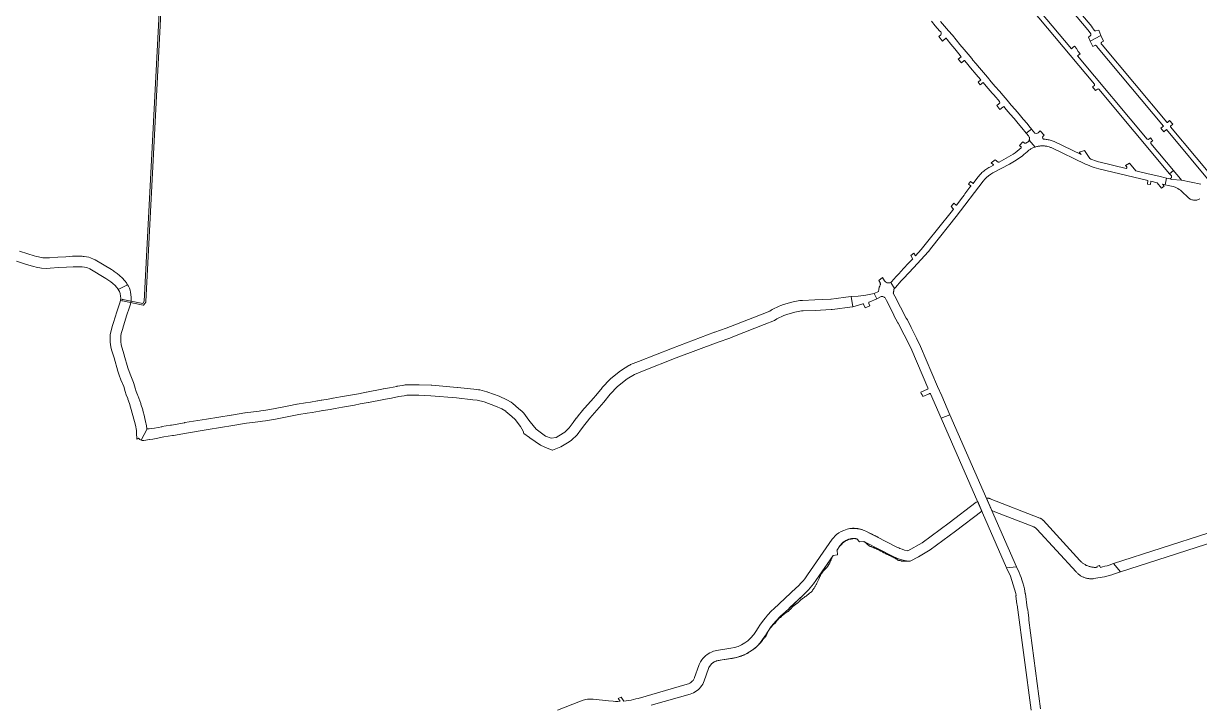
# Model space of a CAD drawing. Header units: inches. Extents: x 704148 to 723432, y 7075344 to 7101810.
# Drawn here: x 715544 to 718345, y 7096989 to 7098610 of the extents above; entities that cross this region are included whole.
import ezdxf

# ---------------------------------------------------------------- set-up
doc = ezdxf.new("R2010")
doc.units = ezdxf.units.IN
doc.header["$MEASUREMENT"] = 0
doc.layers.add('gisdb.gisadmin', color=7, linetype='Continuous', lineweight=9, true_color=0xccf5fc)

msp = doc.modelspace()

# ---------------------------------------------------------------- linework, layer by layer
at = {"layer": 'gisdb.gisadmin'}
for points in [[(715903.1511, 7099262.7058), (715835.3379, 7097946.9136), (715835.3041, 7097946.6364), (715835.2082, 7097946.3012), (715835.0556, 7097945.9877), (715835.0181, 7097945.9276), (715830.6066, 7097939.1299), (715830.4393, 7097938.9077), (715830.1887, 7097938.6653), (715829.8997, 7097938.4702), (715829.5813, 7097938.3281), (715829.243, 7097938.2434), (715828.8952, 7097938.2188), (715828.5358, 7097938.2575), (715779.6113, 7097948.3846), (715779.3015, 7097948.4755), (715778.9879, 7097948.6281), (715778.7057, 7097948.8327), (715778.4632, 7097949.0834), (715778.268, 7097949.3723), (715778.126, 7097949.6908), (715778.0414, 7097950.029), (715778.0168, 7097950.3768), (715778.0529, 7097950.7237), (715778.1488, 7097951.0589), (715778.3014, 7097951.3724), (715778.5061, 7097951.6547), (715778.7567, 7097951.8971), (715779.0457, 7097952.0922), (715779.3641, 7097952.2343), (715779.7024, 7097952.319), (715780.0502, 7097952.3436), (715780.4097, 7097952.3049), (715827.995, 7097942.455), (715831.3701, 7097947.6556), (715899.157, 7099262.9363)], [(717913.9478, 7098810.0205), (718087.9488, 7098602.3217), (718088.0541, 7098602.1808), (718093.8025, 7098594.2506), (718093.9015, 7098594.1098), (718094.584, 7098593.109), (718094.642, 7098593.1152), (718095.7201, 7098592.6184), (718096.868, 7098592.3162), (718097.9111, 7098592.2189), (718104.5649, 7098593.5743), (718109.7076, 7098581.5149), (718084.3902, 7098567.9726), (718080.0562, 7098577.1324), (718084.0617, 7098580.2037), (718085.2866, 7098581.2004), (718085.9364, 7098582.3249), (718086.0727, 7098583.3578), (718085.6856, 7098584.707), (718085.6777, 7098584.8702), (718084.036, 7098587.2776), (718078.3898, 7098595.0668), (717904.6602, 7098802.4206)], [(717859.8061, 7098764.5097), (718040.1394, 7098549.1032), (718044.1266, 7098553.4155), (718046.8629, 7098555.8336), (718047.6992, 7098555.1255), (718051.7792, 7098549.8195), (718056.0158, 7098543.3289), (718060.416, 7098537.0875), (718053.9908, 7098532.5578), (718220.2876, 7098333.9177), (718223.0623, 7098333.6333), (718227.8553, 7098337.4265), (718230.9535, 7098333.6399), (718232.2307, 7098332.079), (718233.4973, 7098330.531), (718228.8802, 7098326.84), (718228.5841, 7098324.0076), (718282.8418, 7098259.1973), (718273.6424, 7098251.4921), (718104.6213, 7098453.3862), (718103.2746, 7098454.1144), (718101.8197, 7098453.6489), (718097.1482, 7098449.8184), (718089.9483, 7098458.4408), (718094.5465, 7098462.3146), (718094.9703, 7098463.7708), (718094.7914, 7098465.1279), (717850.311, 7098757.1576)], [(717727.67, 7098614.73), (717737.72, 7098603.14), (717746.86, 7098592.61), (717756.13, 7098581.93), (717765.17, 7098570.53), (717774.18, 7098559.53), (717783.79, 7098547.81), (717793.41, 7098536.55), (717802.41, 7098526.01), (717805.06, 7098522.75), (717811.8, 7098514.46), (717820.6, 7098504.06), (717830.1, 7098492.84), (717839.57, 7098481.66), (717848.82, 7098470.73), (717858.3, 7098459.62), (717868.08, 7098448.73), (717877.3, 7098437.78), (717886.65, 7098426.66), (717896.36, 7098415.28), (717905.64, 7098404.41), (717915.08, 7098393.33), (717924.67, 7098382.09), (717933.97, 7098371.17), (717940.936, 7098362.7396), (717942.96, 7098360.29), (717944.8256, 7098358.0308), (717931.8385, 7098348.6298), (717921.7117, 7098360.8866), (717912.4936, 7098371.7105), (717902.9082, 7098382.945), (717893.4661, 7098394.0275), (717884.1914, 7098404.8913), (717878.4523, 7098411.6175), (717876.01, 7098410.31), (717869.518, 7098405.175), (717862.0621, 7098414.43), (717866.76, 7098418.3), (717868.45, 7098419.89), (717868.84, 7098420.83), (717868.87, 7098421.75), (717868.66, 7098423.03), (717868.4283, 7098423.4696), (717865.0573, 7098427.4788), (717859.4124, 7098434.1828), (717854.8255, 7098439.5429), (717850.8526, 7098443.9667), (717846.1287, 7098449.2344), (717836.6067, 7098460.3939), (717829.3875, 7098468.9242), (717829.05, 7098468.78), (717822.5036, 7098463.5342), (717817.2951, 7098469.9995), (717823.75, 7098475.24), (717823.7231, 7098475.6136), (717817.8912, 7098482.4986), (717808.3891, 7098493.721), (717804.345, 7098498.5004), (717799.3851, 7098504.3669), (717790.117, 7098515.767), (717785.0563, 7098521.6936), (717784.52, 7098521.87), (717777.6313, 7098515.6513), (717770.0188, 7098524.3822), (717777.4095, 7098530.6464), (717771.4175, 7098537.665), (717761.8075, 7098549.385), (717752.6333, 7098560.5886), (717743.814, 7098571.7103), (717741.3126, 7098574.5922), (717740.5, 7098574.49), (717732.6895, 7098567.6726), (717723.8552, 7098578.5499), (717728.42, 7098582.51), (717729.29, 7098584.67), (717729.4, 7098586.32), (717729.14, 7098587.9), (717728.3604, 7098589.5142), (717725.6369, 7098592.6519), (717715.4778, 7098604.3689), (717706.3714, 7098615.0848)], [(718379.9418, 7098220.2891), (718265.8047, 7098356.7595), (718259.5782, 7098351.6851), (718252.7278, 7098359.9378), (718258.8719, 7098365.0488), (718103.2592, 7098551.1105), (718102.4434, 7098552.1058), (718099.1151, 7098556.6417), (718097.9471, 7098557.6651), (718096.6856, 7098557.9732), (718095.2594, 7098557.6469), (718090.4382, 7098555.1903), (718084.3902, 7098567.9726), (718109.7076, 7098581.5149), (718115.6883, 7098567.4906), (718112.5142, 7098565.8029), (718111.4539, 7098565.1852), (718111.0335, 7098564.7686), (718110.4394, 7098563.75), (718110.2438, 7098562.8855), (718110.447, 7098561.379), (718112.5034, 7098558.7621), (718266.5661, 7098374.5539), (718266.9504, 7098374.2005), (718267.5795, 7098373.906), (718268.105, 7098373.837), (718273.5018, 7098378.6194), (718280.9942, 7098369.8593), (718275.4149, 7098364.9774), (718275.4003, 7098364.6291), (718275.4464, 7098364.2835), (718275.5518, 7098363.9512), (718275.7132, 7098363.6422), (718397.9363, 7098217.4784)], [(718345.4744, 7098191.7018), (718343.7094, 7098190.7474), (718341.8679, 7098189.9505), (718339.964, 7098189.3172), (718338.0122, 7098188.8521), (718336.0272, 7098188.559), (718334.0243, 7098188.44), (718332.0185, 7098188.496), (718330.0254, 7098188.7266), (718328.0598, 7098189.13), (718326.137, 7098189.7032), (718324.2714, 7098190.4418), (718322.4772, 7098191.3402), (718320.7682, 7098192.3916), (718319.1574, 7098193.5879), (718317.7756, 7098194.8063), (718317.6569, 7098194.92), (718302.355, 7098209.6346), (718299.5373, 7098212.1765), (718296.5087, 7098214.4632), (718293.2923, 7098216.4772), (718289.9126, 7098218.2031), (718286.3954, 7098219.628), (718282.0294, 7098220.9256), (718269.9035, 7098223.8483), (718262.5573, 7098225.6189), (718265.8941, 7098241.2729), (718273.6526, 7098239.4029), (718278.7092, 7098238.1434), (718301.9648, 7098236.3833), (718348.0906, 7098226.698)], [(715534.3266, 7098067.1777), (715553.6807, 7098061.1795), (715554.003, 7098061.0772), (715569.2908, 7098056.1116), (715574.3995, 7098054.618), (715579.2206, 7098053.4479), (715589.5538, 7098051.6465), (715599.2474, 7098051.1363), (715605.7303, 7098051.2972), (715625.4722, 7098052.7524), (715625.5845, 7098052.7417), (715625.7116, 7098052.7688), (715644.4416, 7098053.9688), (715644.5276, 7098053.9742), (715660.3676, 7098054.9342), (715661.7292, 7098054.9795), (715664.6642, 7098054.9972), (715683.2792, 7098055.1095), (715685.7902, 7098054.7072), (715688.1852, 7098054.6536), (715699.2255, 7098052.5146), (715703.6117, 7098051.2397), (715710.6867, 7098048.4602), (715712.6377, 7098047.3006), (715714.5793, 7098046.5249), (715752.9171, 7098023.1019), (715757.8739, 7098020.0735), (715759.7741, 7098018.7893), (715766.5941, 7098013.7093), (715767.2459, 7098013.2069), (715771.7859, 7098009.5869), (715772.9391, 7098008.6089), (715778.4191, 7098003.6689), (715780.1129, 7098001.9887), (715783.6129, 7097998.1687), (715785.14, 7097996.3332), (715788.76, 7097991.5332), (715790.1758, 7097989.4444), (715791.6973, 7097986.9356), (715769.4279, 7097975.4447), (715768.8, 7097976.48), (715765.18, 7097981.28), (715761.68, 7097985.1), (715756.2, 7097990.04), (715751.66, 7097993.66), (715744.84, 7097998.74), (715739.8832, 7098001.7684), (715701.5453, 7098025.1915), (715694.4703, 7098027.971), (715683.43, 7098030.11), (715664.815, 7098029.9977), (715661.88, 7098029.98), (715646.04, 7098029.02), (715627.31, 7098027.82), (715606.96, 7098026.32), (715598.9, 7098026.12), (715586.74, 7098026.76), (715574.12, 7098028.96), (715567.94, 7098030.46), (715561.92, 7098032.22), (715546.28, 7098037.3), (715526.92, 7098043.3)], [(716815.8039, 7096973.1209), (716870.137, 7096994.8636), (716876.4495, 7096997.0149), (716882.9517, 7096998.4965), (716887.3571, 7096999.104), (716891.7941, 7096999.4036), (716898.4618, 7096999.2729), (716900.6768, 7096999.0748), (716936.9256, 7096995.1959), (716948.1147, 7096994.3389), (716953.7236, 7096994.1637), (716959.3352, 7096994.1578), (716964.9445, 7096994.321), (716959.7104, 7097001.1763), (716967.1097, 7097004.4501), (716973.3779, 7096994.8859), (716979.2104, 7096995.5027), (716985.0206, 7096996.3029), (716990.8026, 7096997.2858), (716996.5508, 7096998.4505), (717002.2595, 7096999.7957), (717007.9229, 7097001.3201), (717124.7191, 7097034.7403), (717127.241, 7097035.6035), (717130.4417, 7097037.1456), (717133.4033, 7097039.1081), (717136.6861, 7097042.0963), (717138.3953, 7097044.1417), (717140.3331, 7097047.1196), (717141.8485, 7097050.333), (717142.1579, 7097051.1663), (717152.2618, 7097079.8671), (717152.9114, 7097081.6151), (717155.2171, 7097086.7097), (717156.1016, 7097088.3514), (717159.0881, 7097093.0793), (717161.3445, 7097096.0482), (717163.8008, 7097098.8539), (717167.8341, 7097102.7276), (717172.2469, 7097106.1625), (717178.6387, 7097109.9967), (717182.0181, 7097111.5733), (717187.2711, 7097113.491), (717190.8714, 7097114.4624), (717194.5302, 7097115.1825), (717228.5883, 7097120.6695), (717237.29, 7097122.5373), (717245.7523, 7097125.2933), (717253.885, 7097128.9083), (717261.601, 7097133.3434), (717268.818, 7097138.5513), (717275.4588, 7097144.4764), (717283.2954, 7097153.3818), (717285.0569, 7097155.7702), (717288.3279, 7097160.7221), (717293.5671, 7097169.6224), (717297.5167, 7097175.8329), (717306.0449, 7097187.8281), (717310.6134, 7097193.5986), (717315.3777, 7097199.2084), (717325.4711, 7097209.92), (717330.7882, 7097215.0091), (717384.3932, 7097264.5765), (717388.646, 7097268.6355), (717396.7566, 7097277.1463), (717400.6063, 7097281.5895), (717404.3137, 7097286.1522), (717411.287, 7097295.6173), (717469.8829, 7097380.5844), (717472.604, 7097384.0064), (717477.1082, 7097388.7707), (717480.3721, 7097391.6794), (717485.6217, 7097395.6073), (717491.246, 7097398.9766), (717497.186, 7097401.7518), (717505.4886, 7097404.4785), (717511.9174, 7097405.7654), (717518.4443, 7097406.3868), (717525.0004, 7097406.3361), (717531.5169, 7097405.6138), (717540.0253, 7097403.6204), (717546.1844, 7097401.3729), (717550.1484, 7097399.5288), (717625.6669, 7097361.201), (717628.3351, 7097359.9041), (717631.0465, 7097358.6999), (717636.5855, 7097356.5752), (717642.2577, 7097354.837), (717648.0362, 7097353.4935), (717649.9614, 7097353.1837), (717684.348, 7097371.7602), (717748.2124, 7097419.9467), (717813.1286, 7097468.9267), (717816.4642, 7097470.4015), (717826.4784, 7097447.4946), (717825.88, 7097447.23), (717763.27, 7097399.99), (717703.5208, 7097354.9085), (717675.6555, 7097338.6175), (717655.5162, 7097328.3599), (717651.3893, 7097328.6781), (717641.9135, 7097330.2484), (717632.6107, 7097332.6385), (717623.5515, 7097335.8303), (717614.805, 7097339.7996), (717544.9311, 7097375.2626), (717535.0805, 7097374.1875), (717528.48, 7097381.4), (717529.644, 7097381.55), (717526.2127, 7097382.135), (717522.7434, 7097382.4187), (717519.2627, 7097382.399), (717515.7969, 7097382.076), (717512.3724, 7097381.4522), (717509.0153, 7097380.5322), (717505.7512, 7097379.3232), (717502.6049, 7097377.8343), (717499.6003, 7097376.0768), (717496.7603, 7097374.0642), (717494.1066, 7097371.8117), (717491.6592, 7097369.3365), (717489.4369, 7097366.6574), (717488.374, 7097365.1876), (717480.6953, 7097354.0444), (717481.3791, 7097354.1681), (717482.1302, 7097343.7288), (717472.4196, 7097341.7101), (717431.0493, 7097281.9992), (717425.3069, 7097274.0681), (717413.5889, 7097259.9742), (717400.6871, 7097246.9553), (717368.5295, 7097217.2117), (717366.5357, 7097214.8314), (717351.8514, 7097201.2531), (717349.111, 7097199.2558), (717347.0822, 7097197.3879), (717335.4208, 7097185.6207), (717324.8295, 7097172.8819), (717315.3886, 7097159.2685), (717310.7227, 7097151.4626), (717309.4179, 7097149.2184), (717304.1378, 7097141.1949), (717298.1786, 7097133.6621), (717291.5855, 7097126.6773), (717284.4087, 7097120.2938), (717276.7028, 7097114.5601), (717268.5266, 7097109.5198), (717259.9421, 7097105.2112), (717251.0149, 7097101.6673), (717241.8127, 7097098.9149), (717232.4056, 7097096.975), (717198.3476, 7097091.488), (717195.7929, 7097090.9612), (717193.2938, 7097090.2137), (717190.8694, 7097089.2513), (717188.5382, 7097088.0812), (717186.3177, 7097086.7124), (717182.276, 7097083.4217), (717180.4855, 7097081.5249), (717177.4332, 7097077.3002), (717176.1947, 7097075.0046), (717175.1609, 7097072.6097), (717164.7961, 7097043.1967), (717163.2962, 7097039.4302), (717161.3438, 7097035.5198), (717159.0581, 7097031.7945), (717156.4563, 7097028.2826), (717153.5584, 7097025.0107), (717150.3864, 7097022.0039), (717146.9643, 7097019.2851), (717143.3184, 7097016.8748), (717139.4762, 7097014.7914), (717135.4671, 7097013.0508), (717131.3215, 7097011.6663), (717038.7655, 7096985.176)], [(718425.3605, 7097389.7355), (718156.9145, 7097302.623), (718140.1792, 7097322.4243), (718367.2762, 7097396.1188)], [(717943.9105, 7096973.553), (717910.7737, 7097224.4107), (717909.946, 7097225.6955), (717907.3346, 7097245.465), (717907.7407, 7097246.7342), (717906.9902, 7097251.0319), (717894.2473, 7097292.4766), (717885.3762, 7097312.7688), (717909.1709, 7097314.4974), (717914.86, 7097301.4968), (717917.7263, 7097294.6216), (717919.8441, 7097289.0542), (717921.6052, 7097283.9744), (717924.039, 7097276.3215), (717926.1356, 7097268.666), (717927.5912, 7097262.5713), (717928.7716, 7097256.8932), (717929.7449, 7097251.4833), (717929.9447, 7097250.357), (717929.9897, 7097250.0516), (717934.4017, 7097217.3514), (717934.4077, 7097217.3512), (717935.0225, 7097214.4736), (717935.4491, 7097212.4771), (717936.3287, 7097205.8186), (717938.0682, 7097192.6493), (717938.3573, 7097187.4514), (717938.3514, 7097187.4507), (717938.3616, 7097187.3735), (717966.2167, 7096976.4996)]]:
    msp.add_lwpolyline(points, dxfattribs=at)
for points in [[(717931.8385, 7098348.6298), (717944.8256, 7098358.0308), (717952.4587, 7098348.2587), (717957.3898, 7098347.6589), (717960.5731, 7098349.2988), (717965.4169, 7098353.77), (717974.9182, 7098343.4814), (717972.1716, 7098340.9636), (717971.9249, 7098340.7168), (717971.3262, 7098339.8613), (717971.0595, 7098339.2171), (717970.8784, 7098337.8398), (717971.1794, 7098336.4836), (717971.5014, 7098335.8652), (717971.926, 7098335.3121), (717972.7261, 7098334.6411), (717973.3446, 7098334.3192), (717974.6355, 7098334.0222), (717977.0599, 7098333.8348), (717979.4763, 7098333.5633), (717981.8819, 7098333.2081), (717984.2737, 7098332.7697), (717986.6489, 7098332.2486), (717989.0045, 7098331.6453), (717991.3377, 7098330.9606), (717993.6459, 7098330.1954), (717995.926, 7098329.3506), (717998.1755, 7098328.4271), (718063.0777, 7098297.419), (718058.4241, 7098303.1149), (718070.5236, 7098307.4197), (718083.8609, 7098288.3613), (718084.1263, 7098288.0152), (718084.6051, 7098287.5246), (718085.4562, 7098286.8987), (718086.0062, 7098286.6245), (718090.3884, 7098284.8516), (718094.8265, 7098283.2236), (718099.3157, 7098281.7424), (718103.8511, 7098280.4095), (718108.428, 7098279.2264), (718170.4155, 7098264.2858), (718170.8182, 7098264.6194), (718171.1568, 7098265.0178), (718171.4212, 7098265.4691), (718171.6031, 7098265.9593), (718171.7102, 7098266.7351), (718171.6679, 7098267.2563), (718171.5358, 7098267.7623), (718171.0145, 7098268.6752), (718168.4824, 7098271.7121), (718178.3661, 7098276.6889), (718193.3819, 7098258.7503), (718222.3989, 7098251.7564), (718248.0013, 7098245.5855), (718265.8941, 7098241.2729), (718262.5573, 7098225.6189), (718256.956, 7098226.969), (718260.8084, 7098222.3326), (718254.4598, 7098217.6718), (718243.7167, 7098230.16), (718228.5573, 7098233.8138), (718228.0569, 7098226.0576), (718221.1855, 7098226.9318), (718221.4099, 7098235.5365), (718104.6789, 7098263.6719), (718099.2865, 7098265.0715), (718093.9462, 7098266.6582), (718088.6644, 7098268.4301), (718083.4476, 7098270.385), (718078.3021, 7098272.5206), (718073.2342, 7098274.8343), (717991.5763, 7098313.8477), (717989.8485, 7098314.5464), (717988.0977, 7098315.1851), (717986.3259, 7098315.7631), (717982.7279, 7098316.7343), (717980.9059, 7098317.1263), (717979.0715, 7098317.4552), (717977.2268, 7098317.7208), (717975.3741, 7098317.9226), (717973.5155, 7098318.0604), (717971.6533, 7098318.134), (717969.7896, 7098318.1435), (717967.9268, 7098318.0886), (717966.0669, 7098317.9697), (717964.2122, 7098317.7866), (717962.365, 7098317.5398), (717960.5273, 7098317.2294), (717958.7015, 7098316.8559), (717956.8896, 7098316.4196), (717955.0938, 7098315.9212), (717953.3162, 7098315.3611), (717939.119, 7098331.8747), (717939.385, 7098332.7055), (717939.5777, 7098333.5564), (717939.7171, 7098334.8699), (717939.7033, 7098336.1639), (717939.4083, 7098337.8819), (717939.1497, 7098338.7151), (717938.4201, 7098340.2981), (717937.5074, 7098341.6323), (717932.9122, 7098347.3039)], [(717609.139, 7097992.5082), (717609.2373, 7097992.5612), (717610.5094, 7097993.4793), (717611.0806, 7097994.018), (717611.368, 7097994.328), (717622.0466, 7098006.403), (717622.3925, 7098006.794), (717628.3086, 7098013.4838), (717639.8902, 7098026.2111), (717651.8283, 7098038.6045), (717661.6116, 7098048.7133), (717661.5791, 7098048.9167), (717661.4789, 7098049.2171), (717661.3983, 7098049.3685), (717657.0474, 7098056.5223), (717664.5563, 7098062.6326), (717668.5077, 7098056.1357), (717681.8612, 7098071.2648), (717694.6928, 7098086.839), (717752.9067, 7098159.9929), (717758.7571, 7098167.3805), (717758.6549, 7098167.7175), (717758.5795, 7098167.8703), (717758.309, 7098168.2128), (717752.936, 7098173.2826), (717759.9636, 7098181.513), (717764.7792, 7098176.9692), (717765.934, 7098176.5422), (717781.2269, 7098196.4393), (717784.4434, 7098200.6791), (717785.7663, 7098203.4177), (717797.8639, 7098219.3642), (717800.3689, 7098221.6712), (717800.4507, 7098221.779), (717800.336, 7098221.9645), (717800.2055, 7098222.1393), (717799.8335, 7098222.5081), (717794.2868, 7098226.9576), (717799.1849, 7098233.2797), (717804.5627, 7098228.9657), (717804.9251, 7098228.7237), (717805.1207, 7098228.6273), (717805.5388, 7098228.486), (717817.0589, 7098243.6712), (717818.8251, 7098245.9208), (717820.665, 7098248.1106), (717822.5765, 7098250.2381), (717824.5576, 7098252.3011), (717826.606, 7098254.2972), (717828.7194, 7098256.2242), (717830.8957, 7098258.0801), (717833.1323, 7098259.8628), (717835.4268, 7098261.5702), (717837.7767, 7098263.2006), (717840.1795, 7098264.7522), (717842.6323, 7098266.2232), (717845.1326, 7098267.612), (717854.0669, 7098272.3823), (717854.0924, 7098272.5107), (717854.1093, 7098272.7716), (717854.0495, 7098273.1586), (717853.4854, 7098273.9557), (717848.7492, 7098277.3616), (717857.7849, 7098284.9369), (717865.2088, 7098279.5983), (717865.5085, 7098279.4202), (717866.0044, 7098279.257), (717866.5257, 7098279.2276), (717867.0368, 7098279.3342), (717867.3184, 7098279.4578), (717884.5585, 7098288.6629), (717889.978, 7098291.6689), (717895.2986, 7098294.8467), (717900.5149, 7098298.1929), (717905.6215, 7098301.7042), (717910.6132, 7098305.377), (717915.485, 7098309.2076), (717920.2318, 7098313.1919), (717920.269, 7098313.8881), (717920.2011, 7098314.4814), (717920.0977, 7098314.9182), (717919.8371, 7098315.5649), (717919.6656, 7098315.8688), (717919.2465, 7098316.4261), (717918.657, 7098316.9632), (717915.613, 7098319.2252), (717924.0884, 7098327.4237), (717926.3298, 7098325.7582), (717927.2946, 7098325.1642), (717927.8122, 7098324.9325), (717928.6559, 7098324.6694), (717929.4578, 7098324.5187), (717930.0234, 7098324.478), (717930.5904, 7098324.4868), (717931.2624, 7098324.5618), (717934.6985, 7098326.6545), (717935.4364, 7098327.1199), (717936.1309, 7098327.6479), (717936.6043, 7098328.0777), (717937.369, 7098328.8749), (717937.9032, 7098329.5646), (717938.3752, 7098330.2982), (717938.7815, 7098331.0702), (717938.9894, 7098331.5659), (717939.119, 7098331.8747), (717953.3162, 7098315.3611), (717951.559, 7098314.7402), (717949.8243, 7098314.059), (717948.1141, 7098313.3184), (717946.4304, 7098312.5193), (717944.7753, 7098311.6627), (717943.1507, 7098310.7495), (717941.5585, 7098309.7809), (717940.0006, 7098308.7579), (717938.479, 7098307.6819), (717936.9953, 7098306.5541), (717935.5514, 7098305.3758), (717934.149, 7098304.1484), (717926.4537, 7098297.6593), (717922.7305, 7098294.5198), (717907.8485, 7098283.8655), (717892.0945, 7098274.5488), (717852.6687, 7098253.4979), (717847.3973, 7098250.3805), (717842.4177, 7098246.8155), (717837.7678, 7098242.8301), (717833.4829, 7098238.4546), (717829.8059, 7098234.0008), (717765.4263, 7098150.0301), (717707.2125, 7098076.8762), (717698.9556, 7098066.7257), (717663.193, 7098027.342), (717640.2941, 7098002.8843), (717634.244, 7097996.0432), (717620.2435, 7097980.2119), (717618.4256, 7097978.1563)], [(718273.6424, 7098251.4921), (718282.8418, 7098259.1973), (718286.1187, 7098255.2831), (718295.5103, 7098244.065), (718301.9264, 7098236.4033), (718278.7092, 7098238.1434), (718273.6526, 7098239.4029), (718273.785, 7098239.4198), (718274.2138, 7098239.4998), (718274.634, 7098239.6168), (718275.0424, 7098239.77), (718275.4359, 7098239.9582), (718275.8115, 7098240.18), (718276.1663, 7098240.4337), (718276.4977, 7098240.7174), (718276.8031, 7098241.0288), (718277.0802, 7098241.3657), (718277.3268, 7098241.7255), (718277.7216, 7098242.5025), (718277.9755, 7098243.3362), (718278.0808, 7098244.2014), (718278.0342, 7098245.0717), (718277.9542, 7098245.5005), (718277.684, 7098246.3291), (718276.9275, 7098247.5636), (718276.8429, 7098247.6691)], [(715769.4279, 7097975.4447), (715791.6973, 7097986.9356), (715793.5358, 7097983.9044), (715795.8201, 7097979.0145), (715797.5401, 7097973.9745), (715798.6053, 7097969.5956), (715799.4453, 7097963.9756), (715799.5996, 7097962.7303), (715800.1196, 7097957.4503), (715800.193, 7097953.4678), (715799.913, 7097948.9078), (715799.3283, 7097944.8556), (715798.4483, 7097941.0156), (715797.8108, 7097938.7355), (715795.4441, 7097931.5943), (715790.1503, 7097915.1416), (715782.1413, 7097889.521), (715782.098, 7097889.3837), (715779.1896, 7097880.2646), (715776.7041, 7097870.8565), (715775.3578, 7097865.392), (715775.1866, 7097859.0838), (715775.3263, 7097851.8979), (715776.4426, 7097843.9), (715777.7042, 7097838.2082), (715783.3831, 7097820.3601), (715783.6125, 7097819.5974), (715792.3681, 7097788.7069), (715795.1745, 7097780.1973), (715798.9973, 7097769.7629), (715805.4208, 7097754.2379), (715806.2153, 7097752.0293), (715809.8169, 7097740.3194), (715812.2025, 7097732.9803), (715815.3461, 7097724.6038), (715815.372, 7097724.5344), (715815.8171, 7097723.3377), (715823.0521, 7097703.951), (715823.5245, 7097702.5621), (715827.7645, 7097688.7821), (715827.7536, 7097688.7788), (715828.1014, 7097687.5996), (715831.8014, 7097673.2196), (715832.0312, 7097672.2462), (715835.2312, 7097657.3662), (715835.5586, 7097655.5035), (715837.0792, 7097644.4046), (715838.2581, 7097644.0423), (715823.5659, 7097617.0203), (715822.3518, 7097617.5397), (715820.659, 7097618.612), (715819.1594, 7097619.941), (715817.9937, 7097621.3673), (715815.21, 7097620.21), (715813.8707, 7097619.2993), (715812.8562, 7097634.5172), (715812.53, 7097639.41), (715810.79, 7097652.11), (715796.4273, 7097703.7918), (715792.39, 7097714.61), (715791.94, 7097715.82), (715788.6, 7097724.72), (715785.98, 7097732.78), (715782.32, 7097744.68), (715775.7, 7097760.68), (715771.56, 7097771.98), (715768.46, 7097781.38), (715759.56, 7097812.78), (715753.54, 7097831.7), (715751.82, 7097839.46), (715750.36, 7097849.92), (715750.18, 7097859.18), (715750.44, 7097868.76), (715752.48, 7097877.04), (715755.18, 7097887.26), (715758.28, 7097896.98), (715766.32, 7097922.7), (715771.6791, 7097939.3554), (715774.08, 7097946.6), (715774.96, 7097950.44), (715775.24, 7097955), (715774.72, 7097960.28), (715773.88, 7097965.9), (715772.16, 7097970.94)], [(717750.4208, 7097677.2686), (717729.4873, 7097669.357), (717703.9436, 7097727.4908), (717703.6801, 7097727.4547), (717703.3488, 7097727.5641), (717701.9666, 7097727.704), (717700.6709, 7097727.3852), (717685.7757, 7097720.9318), (717683.8282, 7097724.7963), (717682.1059, 7097728.2139), (717680.7531, 7097730.8983), (717697.0141, 7097737.9449), (717697.5621, 7097738.5045), (717698.0335, 7097739.4336), (717698.1614, 7097740.2062), (717697.9245, 7097741.4682), (717659.6888, 7097830.833), (717655.4309, 7097840.3072), (717627.3397, 7097895.1431), (717626.1989, 7097896.0162), (717617.0526, 7097913.7363), (717617.0016, 7097915.172), (717599.1929, 7097949.6745), (717596.6571, 7097954.5127), (717595.7064, 7097955.7607), (717594.5931, 7097956.7911), (717593.5671, 7097957.4778), (717592.1353, 7097958.1581), (717590.5394, 7097958.7743), (717588.2299, 7097959.2057), (717586.7564, 7097959.0918), (717575.8, 7097953.93), (717569.9278, 7097966.0802), (717579.8244, 7097971.103), (717580.3578, 7097972.5042), (717580.6102, 7097974.0526), (717580.6454, 7097975.2059), (717580.8499, 7097977.2362), (717581.3987, 7097979.7117), (717581.5392, 7097980.1084), (717581.9082, 7097981.1509), (717582.3442, 7097982.1081), (717582.5411, 7097982.5402), (717583.2927, 7097983.8691), (717583.6792, 7097984.5525), (717584.2667, 7097986.0071), (717584.4632, 7097986.7673), (717584.6155, 7097987.8325), (717584.6472, 7097989.1096), (717584.5026, 7097990.2646), (717584.2187, 7097991.4196), (717583.9437, 7097992.155), (717583.4733, 7097993.1035), (717580.946, 7097997.525), (717589.8615, 7098004.3995), (717594.7585, 7097996.1441), (717595.1881, 7097995.4869), (717595.6734, 7097994.8697), (717596.7957, 7097993.7735), (717598.0914, 7097992.8889), (717598.792, 7097992.5346), (717600.2724, 7097992.0155), (717601.7973, 7097991.6951), (717603.1904, 7097991.4054), (717603.9703, 7097991.3141), (717604.7551, 7097991.2911), (717606.3158, 7097991.4502), (717607.0798, 7097991.6311), (717608.5462, 7097992.1887), (717609.139, 7097992.5082), (717618.4256, 7097978.1563), (717617.1225, 7097976.6828), (717617.0127, 7097976.5472), (717616.7597, 7097976.0905), (717616.6335, 7097975.5838), (717616.6221, 7097975.2837), (717616.6343, 7097974.7294), (717616.6042, 7097973.9047), (717616.5754, 7097973.1165), (717616.4768, 7097972.3239), (717616.3762, 7097971.5149), (717616.2442, 7097970.8988), (717616.0381, 7097969.9368), (717615.7584, 7097969.0273), (717615.5637, 7097968.3942), (717615.448, 7097967.7093), (717615.5133, 7097967.2205), (717615.6707, 7097966.8062), (717616.2645, 7097965.6559), (717619.1867, 7097959.9944), (717646.2998, 7097907.4655), (717648.9289, 7097903.2311), (717658.1022, 7097885.4589), (717660.1328, 7097880.6654), (717670.7902, 7097860.0179), (717680.3997, 7097839.6275), (717720.92, 7097744.9319), (717730.6157, 7097722.5266)], [(715823.5659, 7097617.0203), (715838.2581, 7097644.0423), (715838.4709, 7097643.9769), (715839.7785, 7097643.6855), (715840.7479, 7097643.5988), (715843.1932, 7097643.618), (715847.5924, 7097644.1545), (715855.5481, 7097645.6177), (715855.6126, 7097645.6294), (715873.2726, 7097648.8294), (715873.5095, 7097648.8712), (715894.0367, 7097652.387), (715896.53, 7097652.8141), (715927.391, 7097658.3564), (715927.7584, 7097658.4195), (715979.2084, 7097666.8695), (715979.2552, 7097666.8771), (716038.6552, 7097676.5171), (716038.7818, 7097676.5374), (716070.9418, 7097681.5874), (716071.2793, 7097681.5906), (716071.5422, 7097681.6742), (716105.3292, 7097686.1426), (716108.9886, 7097686.6757), (716116.1339, 7097687.7163), (716139.1494, 7097691.6272), (716175.3367, 7097698.4812), (716194.5557, 7097702.1391), (716195.2892, 7097702.2675), (716215.4083, 7097705.479), (716227.1895, 7097707.468), (716244.1908, 7097710.3648), (716244.6043, 7097710.4317), (716252.9666, 7097711.7127), (716254.005, 7097711.8718), (716254.1855, 7097711.8988), (716269.3776, 7097714.1123), (716280.6208, 7097716.5654), (716281.5152, 7097716.7435), (716298.9352, 7097719.8835), (716299.0354, 7097719.9014), (716327.241, 7097724.867), (716341.2457, 7097727.4617), (716341.2663, 7097727.4623), (716341.2845, 7097727.4688), (716359.7445, 7097730.8588), (716359.8737, 7097730.8822), (716360.6929, 7097731.0282), (716397.0528, 7097738.0913), (716397.1181, 7097738.0941), (716400.3027, 7097738.7827), (716400.758, 7097738.8102), (716401.1507, 7097738.9507), (716415.5543, 7097741.5473), (716432.8545, 7097744.9579), (716433.5896, 7097745.0914), (716446.1341, 7097747.1772), (716449.9686, 7097747.8229), (716450.0248, 7097747.8323), (716452.7348, 7097748.2823), (716454.5358, 7097748.2656), (716456.6373, 7097748.6193), (716485.0426, 7097748.8383), (716486.292, 7097748.8167), (716515.063, 7097747.5995), (716515.6498, 7097747.4869), (716516.163, 7097747.5286), (716576.9002, 7097742.2694), (716577.1696, 7097742.2068), (716577.3996, 7097742.2211), (716616.4945, 7097738.0439), (716627.0978, 7097736.9109), (716630.7191, 7097736.2514), (716647.0826, 7097732.0065), (716648.2183, 7097731.5057), (716649.4294, 7097731.2728), (716676.3035, 7097721.3957), (716678.1171, 7097720.6471), (716693.1391, 7097713.7448), (716695.1229, 7097712.7237), (716704.9148, 7097707.1174), (716708.8091, 7097704.3635), (716722.7878, 7097692.3225), (716731.4259, 7097684.8818), (716735.0245, 7097681.0533), (716747.6331, 7097664.439), (716750.1147, 7097660.4347), (716764.5012, 7097642.7758), (716787.0666, 7097626.5226), (716800.4033, 7097621.1954), (716812.1727, 7097622.9616), (716829.4074, 7097633.5363), (716832.671, 7097636.0613), (716843.5994, 7097646.2849), (716852.7824, 7097658.6131), (716860.4394, 7097668.9412), (716860.8185, 7097669.4394), (716867.2087, 7097677.6222), (716872.5448, 7097684.4552), (716873.2204, 7097685.0924), (716873.6094, 7097685.7288), (716901.5151, 7097716.9481), (716906.6142, 7097723.229), (716921.5908, 7097741.677), (716922.2841, 7097742.3084), (716922.8853, 7097743.1495), (716940.4143, 7097761.5791), (716941.7411, 7097762.572), (716942.9857, 7097763.9303), (716965.8237, 7097782.0593), (716967.0855, 7097782.7726), (716968.0239, 7097783.6201), (716985.3239, 7097794.5387), (716987.5789, 7097795.5333), (716989.4346, 7097796.63), (717008.7176, 7097804.2928), (717008.7751, 7097804.3056), (717008.8267, 7097804.3359), (717089.2167, 7097835.8459), (717089.3557, 7097835.8763), (717089.48, 7097835.9473), (717189.48, 7097873.8473), (717189.762, 7097873.9059), (717190.0123, 7097874.0422), (717217.012, 7097883.5808), (717227.7461, 7097887.7882), (717227.76, 7097887.7912), (717227.7727, 7097887.7986), (717298.9948, 7097915.6212), (717321.2938, 7097924.4253), (717324.6972, 7097926.6101), (717327.1007, 7097927.9717), (717343.4906, 7097936.0949), (717347.1305, 7097937.5555), (717354.053, 7097939.7204), (717373.4366, 7097945.7825), (717376.666, 7097946.5612), (717392.39, 7097949.2624), (717395.5149, 7097949.5987), (717399.4916, 7097949.7751), (717428.3158, 7097951.0538), (717466.5295, 7097952.8149), (717467.6083, 7097952.8646), (717479.0724, 7097954.3521), (717502.4073, 7097957.3814), (717514.7574, 7097958.989), (717518.8776, 7097934.3814), (717518.46, 7097934.26), (717505.63, 7097932.59), (717482.29, 7097929.56), (717469.7965, 7097927.939), (717467.681, 7097927.8414), (717429.4452, 7097926.0793), (717400.5995, 7097924.7997), (717396.6227, 7097924.6233), (717380.8987, 7097921.9221), (717361.515, 7097915.86), (717354.5924, 7097913.6951), (717338.2025, 7097905.5719), (717332.745, 7097902.0685), (717308.1336, 7097892.3514), (717236.8694, 7097864.5123), (717225.74, 7097860.15), (717198.34, 7097850.47), (717098.34, 7097812.57), (717017.95, 7097781.06), (716998.667, 7097773.3972), (716981.367, 7097762.4786), (716958.529, 7097744.3496), (716941, 7097725.92), (716926.0234, 7097707.472), (716920.55, 7097700.73), (716892.2485, 7097669.068), (716886.9124, 7097662.235), (716880.5222, 7097654.0522), (716872.8484, 7097643.7015), (716862.3122, 7097629.5566), (716848.8951, 7097617.0049), (716843.6353, 7097612.9354), (716823.2805, 7097600.4462), (716803.3299, 7097592.7935), (716803.234, 7097592.7567), (716793.3425, 7097596.6669), (716791.1299, 7097597.979), (716774.9445, 7097604.444), (716749.89, 7097622.49), (716748.9696, 7097622.6635), (716735.2547, 7097632.3086), (716733.4615, 7097637.7476), (716727.7185, 7097649.3258), (716715.1099, 7097665.9401), (716706.4718, 7097673.3808), (716692.6115, 7097685.3198), (716692.4931, 7097685.4218), (716682.7012, 7097691.0281), (716667.6792, 7097697.9304), (716640.8051, 7097707.8075), (716624.4416, 7097712.0524), (716613.8384, 7097713.1854), (716574.7435, 7097717.3626), (716514.0063, 7097722.6218), (716485.2353, 7097723.839), (716456.83, 7097723.62), (716454.12, 7097723.17), (716450.26, 7097722.52), (716437.69, 7097720.43), (716420.19, 7097716.98), (716405.586, 7097714.3473), (716401.8245, 7097713.534), (716401.82, 7097713.55), (716365.27, 7097706.45), (716364.26, 7097706.27), (716345.8, 7097702.88), (716331.6855, 7097700.265), (716303.37, 7097695.28), (716285.95, 7097692.14), (716273.85, 7097689.5), (716257.79, 7097687.16), (716256.7519, 7097687.001), (716248.39, 7097685.72), (716231.37, 7097682.82), (716219.59, 7097680.83), (716219.4597, 7097680.8092), (716199.23, 7097677.58), (716180, 7097673.92), (716143.57, 7097667.02), (716120.03, 7097663.02), (716112.5919, 7097661.9367), (716108.77, 7097661.38), (716074.82, 7097656.89), (716042.66, 7097651.84), (715983.26, 7097642.2), (715931.81, 7097633.75), (715900.85, 7097628.19), (715898.2574, 7097627.7459), (715877.73, 7097624.23), (715860.07, 7097621.03), (715851.37, 7097619.43), (715844.81, 7097618.63), (715844.179, 7097618.625), (715830.1334, 7097616.2561), (715828.1356, 7097616.1015), (715826.1387, 7097616.2681), (715824.1941, 7097616.7516)], [(717518.8776, 7097934.3814), (717514.7574, 7097958.989), (717514.8731, 7097959.004), (717514.9683, 7097959.0711), (717531.6225, 7097959.8043), (717550.3282, 7097962.1426), (717569.9278, 7097966.0802), (717575.8, 7097953.93), (717558.03, 7097945.97), (717557.49, 7097945.46), (717557.08, 7097944.59), (717556.94, 7097943.84), (717557.03, 7097943), (717557.36, 7097942.02), (717559.7495, 7097936.5301), (717548.2114, 7097932.1081), (717544.53, 7097940.62), (717544.1, 7097941.19), (717543.51, 7097941.42), (717542.92, 7097941.37), (717542.6725, 7097941.298)], [(717729.4873, 7097669.357), (717750.4208, 7097677.2686), (717909.1709, 7097314.4974), (717885.3762, 7097312.7688)], [(718140.1792, 7097322.4243), (718156.9145, 7097302.623), (718137.2437, 7097296.2397), (718135.9454, 7097295.823), (718118.25, 7097291.0462), (718102.3913, 7097288.2194), (718093.3425, 7097286.653), (718091.5998, 7097286.4831), (718089.8521, 7097286.3742), (718088.1017, 7097286.3267), (718086.3507, 7097286.3405), (718084.6013, 7097286.4156), (718082.8555, 7097286.5518), (718081.1156, 7097286.7492), (718079.3837, 7097287.0073), (718077.6619, 7097287.3259), (718075.9523, 7097287.7047), (718074.257, 7097288.143), (718072.5781, 7097288.6404), (718070.9176, 7097289.1964), (718069.2777, 7097289.8101), (718067.6602, 7097290.4809), (718066.0672, 7097291.2079), (718064.5006, 7097291.9902), (718062.9624, 7097292.8269), (718061.4544, 7097293.717), (718059.9785, 7097294.6593), (718058.5366, 7097295.6527), (718057.1303, 7097296.696), (718055.7613, 7097297.7879), (718054.4315, 7097298.9271), (718053.1424, 7097300.1121), (718051.8955, 7097301.3415), (718050.6925, 7097302.6139), (717957.456, 7097404.7103), (717957.007, 7097405.1862), (717956.5427, 7097405.6472), (717956.0636, 7097406.0928), (717955.5701, 7097406.5224), (717955.0628, 7097406.9357), (717954.5423, 7097407.3322), (717954.0091, 7097407.7115), (717953.4638, 7097408.073), (717952.907, 7097408.4166), (717952.3392, 7097408.7418), (717951.7611, 7097409.0482), (717951.1732, 7097409.3355), (717950.5763, 7097409.6035), (717949.971, 7097409.8518), (717857.5419, 7097446.0069), (717850.3992, 7097448.8008), (717837.4081, 7097478.4877), (717837.6951, 7097478.5137), (717838.3802, 7097478.5521), (717839.0662, 7097478.567), (717839.7523, 7097478.5584), (717840.4378, 7097478.5262), (717841.1217, 7097478.4705), (717841.8033, 7097478.3914), (717842.4818, 7097478.289), (717843.1564, 7097478.1633), (717843.8263, 7097478.0146), (717844.4907, 7097477.843), (717845.1488, 7097477.6487), (717845.7998, 7097477.4319), (717846.4431, 7097477.1929), (717964.5054, 7097431.011), (717965.1107, 7097430.7627), (717965.7077, 7097430.4947), (717966.2955, 7097430.2074), (717966.8736, 7097429.901), (717967.4414, 7097429.5758), (717967.9982, 7097429.2323), (717968.5436, 7097428.8707), (717969.0768, 7097428.4914), (717969.5973, 7097428.095), (717970.1045, 7097427.6817), (717970.598, 7097427.252), (717971.0771, 7097426.8064), (717971.5414, 7097426.3454), (717971.9904, 7097425.8695), (718059.7758, 7097329.7443), (718060.9788, 7097328.472), (718062.2257, 7097327.2425), (718063.5148, 7097326.0575), (718064.8447, 7097324.9183), (718066.2136, 7097323.8264), (718067.6199, 7097322.7831), (718069.0619, 7097321.7897), (718070.5377, 7097320.8474), (718072.0457, 7097319.9573), (718073.5839, 7097319.1206), (718075.1505, 7097318.3383), (718076.7435, 7097317.6113), (718078.361, 7097316.9405), (718080.0009, 7097316.3268), (718081.6614, 7097315.7709), (718083.3403, 7097315.2734), (718085.0356, 7097314.8351), (718086.7452, 7097314.4564), (718088.467, 7097314.1378), (718090.1989, 7097313.8796), (718091.9388, 7097313.6823), (718093.6846, 7097313.546), (718095.434, 7097313.4709), (718097.185, 7097313.4571), (718098.9354, 7097313.5047), (718101.1755, 7097313.6717), (718100.212, 7097315.3382), (718105.9453, 7097317.9948), (718107.1346, 7097316.0459), (718108.6586, 7097313.5485), (718114.0115, 7097314.6941), (718119.3284, 7097315.9966), (718124.6047, 7097317.4549), (718129.8358, 7097319.0678)], [(717524.9755, 7097406.4037), (717527.5215, 7097406.1567), (717529.7503, 7097405.9081), (717531.0444, 7097405.729), (717533.4373, 7097405.3262), (717534.4763, 7097405.1168), (717536.3433, 7097404.6853), (717537.5805, 7097404.3616), (717538.7229, 7097404.0379), (717540.0336, 7097403.6396), (717542.4547, 7097402.8191), (717542.5225, 7097402.7091), (717540.0253, 7097403.6204), (717537.0114, 7097404.3265), (717531.5169, 7097405.6138), (717525.0004, 7097406.3361), (717518.4443, 7097406.3868), (717515.4242, 7097406.0993), (717516.033, 7097406.2418), (717518.5727, 7097406.6794), (717521.1394, 7097406.6829), (717522.4214, 7097406.6327)], [(717579.0962, 7097384.87), (717579.2776, 7097384.7449), (717572.0682, 7097388.4038), (717559.0367, 7097395.0177), (717556.7903, 7097396.159), (717563.1025, 7097393.1293), (717570.3382, 7097389.7094), (717572.1453, 7097388.8509), (717573.0685, 7097388.4602), (717573.9952, 7097388.0767), (717575.7314, 7097387.0785), (717576.5841, 7097386.549), (717577.4175, 7097385.9815), (717578.2626, 7097385.4369)], [(717526.2127, 7097382.135), (717528.9141, 7097381.6744), (717528.2991, 7097381.7115), (717526.7097, 7097381.837), (717525.1213, 7097381.8949), (717523.54, 7097381.9377), (717521.1739, 7097381.9515), (717518.8281, 7097381.6012), (717516.4999, 7097381.3109), (717514.9553, 7097381.0805), (717513.4153, 7097380.8187), (717511.9001, 7097380.439), (717509.6419, 7097379.8208), (717508.1568, 7097379.3384), (717506.6911, 7097378.7985), (717505.966, 7097378.5077), (717505.2253, 7097378.2502), (717504.5132, 7097377.9257), (717503.807, 7097377.5884), (717502.4047, 7097376.8909), (717501.7285, 7097376.4958), (717500.4064, 7097375.6571), (717499.7574, 7097375.2204), (717499.1015, 7097374.7944), (717497.8213, 7097373.8949), (717496.6002, 7097372.9168), (717495.4106, 7097371.9019), (717493.7664, 7097370.2307), (717493.2416, 7097369.6534), (717491.7155, 7097367.8844), (717490.7569, 7097366.6594), (717489.4502, 7097364.7299), (717489.3254, 7097364.5319), (717488.374, 7097365.1876), (717489.4369, 7097366.6574), (717491.6592, 7097369.3365), (717494.1066, 7097371.8117), (717496.7603, 7097374.0642), (717499.6003, 7097376.0768), (717502.6049, 7097377.8343), (717505.7512, 7097379.3232), (717509.0153, 7097380.5322), (717512.3724, 7097381.4522), (717515.7969, 7097382.076), (717519.2627, 7097382.399), (717522.7434, 7097382.4187)], [(717651.3893, 7097328.6781), (717655.5162, 7097328.3599), (717654.9876, 7097328.0907), (717654.4923, 7097328.123), (717652.2919, 7097328.2988), (717651.1926, 7097328.4023), (717650.0806, 7097328.4148), (717648.9455, 7097328.2848), (717647.806, 7097328.1639), (717646.6528, 7097327.9958), (717645.5107, 7097327.9326), (717644.3774, 7097327.946), (717643.2412, 7097327.9638), (717642.1086, 7097328.0197), (717640.9717, 7097328.0719), (717639.8054, 7097328.0106), (717638.6697, 7097328.1068), (717637.5304, 7097328.2021), (717636.3663, 7097328.216), (717635.2368, 7097328.38), (717634.1748, 7097328.7958), (717633.1041, 7097329.1735), (717632.0274, 7097329.5267), (717630.9303, 7097329.8125), (717629.838, 7097330.1166), (717628.6699, 7097330.1966), (717627.6053, 7097330.5947), (717626.5527, 7097331.0247), (717625.5997, 7097331.7229), (717624.6816, 7097332.4947), (717623.7052, 7097333.0953), (717622.8283, 7097333.9327), (717621.7407, 7097334.2368), (717620.784, 7097334.8556), (717618.8666, 7097336.0563), (717617.7976, 7097336.4062), (717616.8273, 7097336.9705), (717616.2546, 7097337.1127), (717614.6197, 7097337.5511), (717613.9521, 7097338.119), (717612.8927, 7097338.772), (717612.0633, 7097339.3474), (717610.4276, 7097340.5436), (717609.4453, 7097340.8178), (717608.5565, 7097341.2762), (717607.6368, 7097341.6737), (717606.6653, 7097341.9689), (717605.7797, 7097342.4336), (717604.8131, 7097342.7387), (717603.9461, 7097343.2399), (717602.0777, 7097343.9778), (717601.1793, 7097344.4171), (717600.3376, 7097344.9682), (717599.4275, 7097345.3847), (717598.4196, 7097345.6085), (717597.5525, 7097346.1095), (717596.6666, 7097346.5736), (717595.8284, 7097347.1316), (717594.937, 7097347.5847), (717594.0225, 7097347.9925), (717593.0969, 7097348.3783), (717592.1507, 7097348.7236), (717591.2887, 7097349.2347), (717590.4448, 7097349.7814), (717589.5265, 7097350.1818), (717588.5988, 7097350.5634), (717586.8939, 7097351.6234), (717586.0349, 7097352.1404), (717585.2084, 7097352.7215), (717584.3028, 7097353.1468), (717583.4277, 7097353.6321), (717581.6406, 7097354.53), (717579.8175, 7097355.357), (717578.9704, 7097355.8976), (717578.014, 7097356.2228), (717576.2685, 7097357.2026), (717574.494, 7097358.1255), (717572.6092, 7097358.8309), (717571.5941, 7097359.0403), (717570.7156, 7097359.5189), (717569.7828, 7097359.8907), (717568.8667, 7097360.2952), (717567.9996, 7097360.7964), (717567.0738, 7097361.1818), (717565.188, 7097361.8852), (717563.2987, 7097362.5819), (717562.3677, 7097362.9571), (717561.4255, 7097363.3102), (717560.4476, 7097363.5929), (717558.5353, 7097364.2442), (717557.6815, 7097364.7714), (717556.9557, 7097365.551), (717556.2158, 7097366.3029), (717555.3911, 7097366.8875), (717554.6199, 7097367.5774), (717553.7996, 7097368.1708), (717553.0283, 7097368.8606), (717552.3023, 7097369.6396), (717550.7827, 7097371.0647), (717550.042, 7097371.815), (717549.3016, 7097372.5656), (717548.5097, 7097373.2149), (717547.6347, 7097373.7005), (717546.7571, 7097374.1808), (717545.8797, 7097374.6616), (717544.9311, 7097375.2626), (717614.805, 7097339.7996), (717623.5515, 7097335.8303), (717632.6107, 7097332.6385), (717641.9135, 7097330.2484)], [(717280.7944, 7097117.3519), (717280.1352, 7097117.114), (717284.4087, 7097120.2938), (717291.5855, 7097126.6773), (717298.1786, 7097133.6621), (717304.1378, 7097141.1949), (717309.4179, 7097149.2184), (717310.7227, 7097151.4626), (717315.3886, 7097159.2685), (717324.8295, 7097172.8819), (717335.4208, 7097185.6207), (717347.0822, 7097197.3879), (717349.111, 7097199.2558), (717351.8514, 7097201.2531), (717366.5357, 7097214.8314), (717400.6871, 7097246.9553), (717413.5889, 7097259.9742), (717425.3069, 7097274.0681), (717431.0493, 7097281.9992), (717469.7103, 7097337.7996), (717469.4931, 7097337.2739), (717468.7138, 7097335.382), (717468.3886, 7097334.3917), (717467.7188, 7097332.4243), (717467.114, 7097330.4122), (717466.0061, 7097327.5324), (717465.105, 7097325.7245), (717464.1199, 7097323.9744), (717463.5898, 7097323.1253), (717463.0122, 7097322.3089), (717462.4346, 7097321.4924), (717461.9379, 7097320.6203), (717460.4487, 7097318.0032), (717459.9609, 7097317.1249), (717458.839, 7097315.4691), (717457.7152, 7097313.8147), (717457.1525, 7097312.988), (717455.73, 7097311.5394), (717453.4986, 7097309.4337), (717451.9467, 7097308.0743), (717450.3805, 7097306.7246), (717448.399, 7097304.4467), (717446.4943, 7097302.1159), (717444.908, 7097299.5658), (717443.8358, 7097297.8758), (717442.967, 7097296.0456), (717442.1457, 7097294.1827), (717440.7277, 7097291.5165), (717439.7885, 7097289.7348), (717438.5202, 7097286.9655), (717437.6768, 7097285.1178), (717436.386, 7097282.364), (717435.5005, 7097280.5453), (717434.1376, 7097277.688), (717433.4455, 7097275.5378), (717432.4437, 7097273.5971), (717431.8885, 7097272.6639), (717430.2218, 7097269.8564), (717429.0831, 7097267.9983), (717428.5061, 7097267.073), (717426.7564, 7097264.3029), (717425.5629, 7097262.4702), (717424.3416, 7097260.6545), (717423.0796, 7097258.8677), (717421.7542, 7097257.1309), (717421.0349, 7097256.3114), (717419.4839, 7097254.7739), (717417.8392, 7097253.3263), (717416.1274, 7097251.9482), (717414.4381, 7097250.5568), (717412.7355, 7097249.1854), (717410.982, 7097247.8723), (717410.1051, 7097247.2191), (717408.479, 7097245.7875), (717407.5969, 7097245.1448), (717405.8249, 7097243.8742), (717404.09, 7097242.6227), (717403.2731, 7097242.0332), (717400.863, 7097240.2209), (717399.2038, 7097239.0694), (717397.5411, 7097237.9216), (717395.9272, 7097236.7211), (717395.1641, 7097236.0734), (717393.7171, 7097234.6924), (717392.3444, 7097233.2311), (717390.9836, 7097231.7567), (717390.2954, 7097231.0281), (717389.5276, 7097230.3855), (717388.7419, 7097229.7622), (717387.1683, 7097228.5182), (717386.3792, 7097227.8986), (717384.7961, 7097226.6648), (717383.2325, 7097225.4099), (717382.4894, 7097224.7406), (717381.6596, 7097224.1651), (717379.9737, 7097223.0423), (717378.2802, 7097221.9279), (717376.6263, 7097220.7707), (717376.1196, 7097219.8457), (717375.4932, 7097219.0503), (717374.8299, 7097218.2946), (717374.1505, 7097217.5565), (717373.2467, 7097217.0609), (717372.5751, 7097216.3142), (717371.7948, 7097215.6852), (717371.0785, 7097214.9869), (717370.449, 7097214.1947), (717369.7903, 7097213.4341), (717368.4718, 7097211.9142), (717367.7377, 7097211.2352), (717367.0035, 7097210.5562), (717365.5353, 7097209.1981), (717364.8011, 7097208.5191), (717363.9871, 7097207.9266), (717362.1873, 7097206.9271), (717361.284, 7097206.431), (717359.5111, 7097205.4024), (717357.8242, 7097204.2809), (717357.0291, 7097203.6678), (717355.5612, 7097202.3094), (717354.029, 7097201.0206), (717352.4984, 7097199.7299), (717351.7296, 7097199.0884), (717350.9632, 7097198.4444), (717350.2387, 7097197.7549), (717348.8341, 7097196.3281), (717348.1506, 7097195.6329), (717347.4949, 7097194.9588), (717346.7793, 7097194.3485), (717345.2476, 7097193.2298), (717343.6534, 7097192.1669), (717342.8665, 7097191.6214), (717342.1512, 7097191.0024), (717341.5052, 7097190.3142), (717340.9174, 7097189.5696), (717340.3117, 7097188.8437), (717339.1568, 7097187.3411), (717338.5878, 7097186.584), (717337.3167, 7097185.1958), (717336.6607, 7097184.5202), (717336.0354, 7097183.8168), (717334.9705, 7097182.2463), (717334.438, 7097181.4635), (717333.8375, 7097180.741), (717333.1587, 7097180.0856), (717332.4207, 7097179.4791), (717331.6702, 7097178.8809), (717330.951, 7097178.2542), (717330.245, 7097177.6147), (717329.5679, 7097176.95), (717328.2411, 7097175.5944), (717327.5778, 7097174.9149), (717326.934, 7097174.2187), (717326.3371, 7097173.4854), (717325.7368, 7097172.7544), (717325.1677, 7097171.9993), (717324.5631, 7097171.2708), (717323.9489, 7097170.5488), (717323.3391, 7097169.8229), (717322.7337, 7097169.0929), (717322.1328, 7097168.359), (717321.6081, 7097167.5703), (717321.0666, 7097166.7937), (717320.4692, 7097166.0559), (717319.8895, 7097165.3052), (717319.3777, 7097164.5076), (717318.8761, 7097163.7035), (717318.4193, 7097162.87), (717317.9511, 7097162.0449), (717317.4485, 7097161.243), (717316.9238, 7097160.4555), (717316.4161, 7097159.657), (717315.909, 7097158.8582), (717315.4458, 7097158.0319), (717315.1158, 7097157.1241), (717314.803, 7097156.2081), (717314.35, 7097155.379), (717313.9208, 7097154.5363), (717313.4801, 7097153.701), (717313.0568, 7097152.856), (717312.6904, 7097151.9791), (717312.3498, 7097151.0888), (717311.9803, 7097150.1155), (717311.5631, 7097149.0635), (717311.1391, 7097148.0116), (717310.0003, 7097147.3936), (717308.9105, 7097146.7602), (717308.0628, 7097145.9856), (717307.4833, 7097145.0425), (717306.8679, 7097144.1227), (717306.2409, 7097143.2107), (717305.6044, 7097142.3056), (717304.9728, 7097141.3969), (717304.3381, 7097140.4902), (717303.7036, 7097139.5828), (717303.0535, 7097138.6864), (717302.3939, 7097137.7969), (717301.7247, 7097136.9142), (717301.0461, 7097136.0386), (717300.3582, 7097135.1701), (717299.665, 7097134.3054), (717298.9296, 7097133.4763), (717298.1856, 7097132.6551), (717297.4332, 7097131.8421), (717296.6963, 7097131.0154), (717295.9534, 7097130.1939), (717295.1928, 7097129.3887), (717294.4264, 7097128.5891), (717293.6727, 7097127.7768), (717292.9097, 7097126.9729), (717292.1376, 7097126.1773), (717291.361, 7097125.3855), (717290.5759, 7097124.6017), (717289.7948, 7097123.8125), (717288.9276, 7097123.1176), (717288.0328, 7097122.456), (717287.2321, 7097121.688), (717286.2978, 7097121.0764), (717285.2956, 7097120.5512), (717284.4574, 7097119.8311), (717283.5812, 7097119.1577), (717282.688, 7097118.5069)], [(717185.837, 7097086.2023), (717184.6441, 7097085.3133), (717186.3177, 7097086.7124), (717188.5382, 7097088.0812), (717190.8694, 7097089.2513), (717193.2938, 7097090.2137), (717195.7929, 7097090.9612), (717198.3476, 7097091.488), (717232.4056, 7097096.975), (717241.8127, 7097098.9149), (717251.0149, 7097101.6673), (717259.9421, 7097105.2112), (717268.5266, 7097109.5198), (717270.8985, 7097110.9819), (717270.6514, 7097110.7346), (717268.9079, 7097109.3419), (717268.0235, 7097108.6576), (717267.1185, 7097108.0044), (717264.0735, 7097106.6668), (717262.0831, 7097105.7043), (717260.0353, 7097104.8677), (717259.02, 7097104.433), (717256.9915, 7097103.5585), (717255.9641, 7097103.1531), (717253.907, 7097102.3485), (717252.8769, 7097101.9497), (717250.7743, 7097101.271), (717247.6043, 7097100.3133), (717244.4305, 7097099.375), (717242.3022, 7097098.7921), (717241.2335, 7097098.5177), (717239.0874, 7097098.003), (717236.9306, 7097097.5341), (717234.7618, 7097097.1248), (717231.5887, 7097096.5738), (717228.626, 7097096.1022), (717224.6776, 7097095.4619), (717219.7427, 7097094.6576), (717213.817, 7097093.7163), (717207.8855, 7097092.8109), (717203.9349, 7097092.1839), (717200.972, 7097091.7138), (717198.9967, 7097091.4003), (717198.104, 7097091.2576), (717195.9217, 7097090.8075), (717194.488, 7097090.417), (717193.7788, 7097090.195), (717193.0753, 7097089.9553), (717192.378, 7097089.6981), (717191.0036, 7097089.1317), (717190.3274, 7097088.8229), (717188.999, 7097088.1549), (717187.7053, 7097087.4214), (717187.0725, 7097087.0307)]]:
    msp.add_lwpolyline(points, close=True, dxfattribs=at)

doc.saveas('drawing.dxf')
